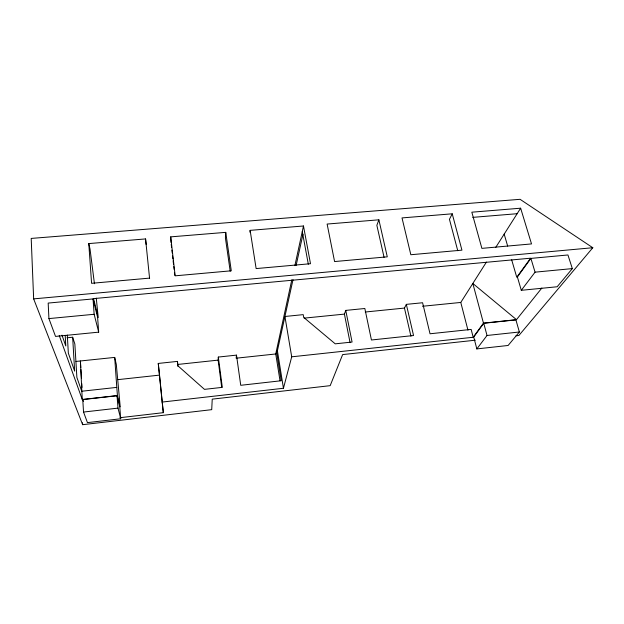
<?xml version="1.0" encoding="UTF-8"?>
<svg xmlns="http://www.w3.org/2000/svg" width="624" height="624" viewBox="0 0 624 624"><rect width="100%" height="100%" fill="white"/><g stroke="black" fill="none" stroke-linecap="round" stroke-linejoin="round"><path stroke-width="0.94" d="M221.715 387.395L218.135 360.126L218.322 357.061L236.488 355.126L240.731 385.297L281.206 380.749L276.401 350.883L277.399 350.797L293.015 279.622M171.015 242.416L170.711 236.863L225.748 232.362L225.412 237.908L230.201 271.245M236.153 358.199L236.488 355.126M249.928 232.206L250.123 230.357L303.482 225.989L310.495 263.71L256.136 268.577L250.123 230.357M280.028 380.757L275.738 353.972L291.806 279.833M294.887 265.629L303.482 225.989M296.119 265.442L302.968 234.25M119.948 417.706L163.332 412.675L162.17 402.067L283.444 388.268L291.704 356.819L284.926 316.485L303.217 314.636L303.716 317.413L335.236 343.832L352.076 342.046L345.758 310.401L364.837 308.498L371.436 339.994L413.548 335.525L406.341 304.364L422.588 302.749L430.03 333.778L471.151 329.417L473.203 337.264L291.704 356.819M350.08 342.662L344.409 314.106L345.758 310.401M378.877 219.812L387.278 256.838L334.581 261.557L327.124 224.055L378.877 219.812L376.857 225.334L384.072 257.338M410.927 336.196L404.461 308.077L406.341 304.364M452.228 213.806L461.939 250.154L410.834 254.732L402.012 217.916L452.228 213.806L449.444 219.305L457.766 250.739M495.815 247.283L520.642 208.198L471.83 212.191L481.884 248.368L531.523 243.922L520.642 208.198M467.961 330.143L460.777 302.445L486.416 262.088M473.203 337.264L483.46 323.131L516.485 319.66L541.85 288.038M483.748 323.271L473.733 337.054L476.837 348.917L508.115 345.47L519.363 331.999L515.915 319.894L483.748 323.271L487.024 335.478L476.837 348.917M530.899 258.398L517.397 276.978L521.297 290.308L557.17 286.759L572.333 268.601L567.941 254.974L530.899 258.398L535.057 272.165L521.297 290.308M475.316 340.205L342.638 354.588L330.174 385.663L212.23 399.149L211.723 409.664L82.641 424.687L33.649 298.88L31.2 238.423L520.073 199.313L592.8 247.728L518.895 335.486L515.993 335.798M120.721 418.759L87.454 422.627L83.538 412.051L82.758 399.578L117.031 395.749L119.753 406.754L120.721 418.759L118.006 408.119L117.031 395.749M83.538 412.051L118.006 408.119M59.225 335.462L82.251 399.477L117.437 395.554L120.214 406.84L116.314 364.494L114.699 357.404L75.988 361.436M114.699 357.404L116.789 387.387L81.744 391.24L76.877 377.426L74.857 344.011L72.649 337.233L67.002 337.795M117.967 379.634L159.533 375.118L163.332 412.675M177.84 366.226L177.645 364.455L218.135 360.126M237.12 358.098L275.738 353.972M487.024 335.478L519.363 331.999M162.17 402.067L158.262 363.433L177.473 361.397L177.973 365.867L204.477 389.36L222.3 387.364L218.322 357.061M304.161 318.139L344.409 314.106M365.235 312.016L404.461 308.077M422.487 306.267L460.777 302.445M98.686 332.155L55.528 336.422L48.922 318.591L48.181 303.077L93.046 298.919L97.609 317.343L98.686 332.155L94.138 314.278L93.046 298.919M48.922 318.591L94.138 314.278M535.057 272.165L572.333 268.601M33.649 298.88L592.8 247.728M149.518 278.125L91.588 283.312L88.772 243.586L145.564 238.93L146.156 244.483M472.711 217.37L517.163 213.704M516.485 319.66L472.828 283.475L483.46 323.131M82.758 399.578L83.413 401.396M61.987 335.158L65.793 345.969L65.2 335.306M504.176 234.125L507.655 246.051M511.672 259.818L516.758 277.251L530.595 258.196L93.561 298.615L98.218 317.515L96.283 298.155M88.772 243.586L90.035 249.116L94.442 283.733M302.281 231.52L308.326 264.248M277.399 350.797L283.444 388.268M225.748 232.362L231.286 270.8L175.18 275.824L170.711 236.863M171.233 244.351L171.569 247.244M171.896 250.138L172.232 253.04M172.559 255.934L172.895 258.827M173.113 260.762L173.558 264.623M173.776 266.549L174.104 269.451M174.439 272.345L174.767 275.239M158.262 363.433L159.432 374.221M145.564 238.93L149.604 278.593M116.789 387.387L117.437 395.554M80.808 367.598L80.395 360.984L82.251 399.477M80.925 369.486L81.455 377.996M81.814 383.666L82.048 387.449M82.516 422.752L82.641 424.687M72.649 337.233L74.662 371.14L68.336 353.192L67.306 335.057M177.473 361.397L177.645 364.455"/></g></svg>
